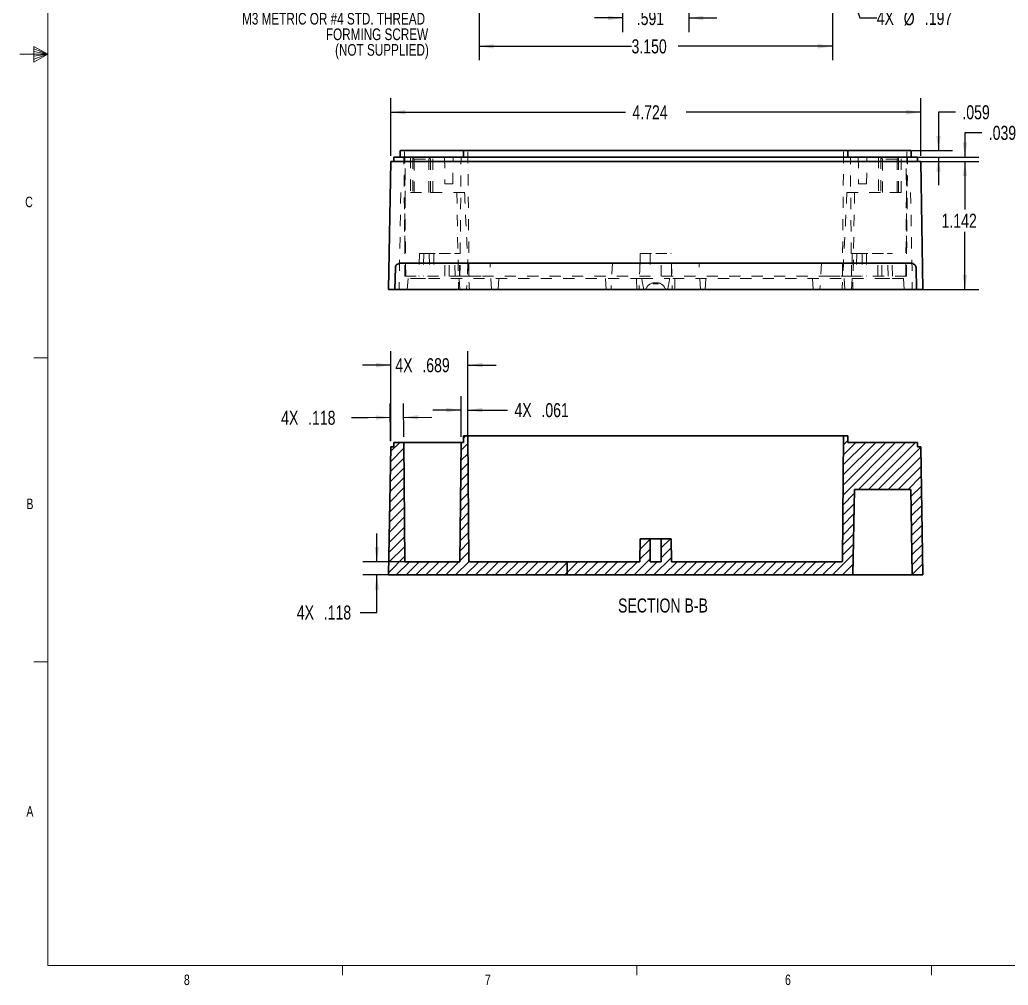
# Model space of a CAD drawing. Header units: inches. Extents: x 0.3 to 21.8, y 0.2 to 16.9.
# Drawn here: x 0.27 to 9.08, y 0.24 to 8.84 of the extents above; entities that cross this region are included whole.
import ezdxf

# ---------------------------------------------------------------- set-up
doc = ezdxf.new("R2010")
doc.units = ezdxf.units.IN
doc.header["$MEASUREMENT"] = 0
doc.linetypes.add('HIDDEN', pattern=[0.075, 0.05, -0.025])
doc.layers.add('SLD-0', color=7, linetype='Continuous')
doc.styles.add('SLDTEXTSTYLE1', font='TXT', dxfattribs={"width": 0.75})
doc.dimstyles.new('SLDDIMSTYLE3', dxfattribs={"dimtxt": 0.125, "dimasz": 0.13, "dimexe": 0, "dimexo": 0.0625, "dimgap": 0.03125, "dimtad": 0, "dimtih": 1, "dimtoh": 1, "dimdec": 3, "dimrnd": 1e-09, "dimzin": 12, "dimdsep": 46, "dimtxsty": 'SLDTEXTSTYLE1', "dimsah": 1, "dimcen": 0.09, "dimadec": 0, "dimazin": 3, "dimtfac": 1, "dimtdec": 3, "dimtofl": 0, "dimtmove": 0, "dimatfit": 3, "dimfxl": 0, "dimfrac": 2, "dimtolj": 1, "dimtzin": 12, "dimarcsym": 0})
doc.dimstyles.new('SLDDIMSTYLE4', dxfattribs={"dimtxt": 0.125, "dimasz": 0.13, "dimexe": 0, "dimexo": 0.0625, "dimgap": 0.03125, "dimtad": 0, "dimtih": 1, "dimtoh": 1, "dimdec": 3, "dimrnd": 1e-09, "dimzin": 12, "dimdsep": 46, "dimtxsty": 'SLDTEXTSTYLE1', "dimsah": 1, "dimcen": 0, "dimadec": 0, "dimazin": 3, "dimtfac": 1, "dimtdec": 3, "dimtofl": 0, "dimtmove": 0, "dimatfit": 3, "dimfxl": 0, "dimfrac": 2, "dimtolj": 1, "dimtzin": 12, "dimarcsym": 0})
doc.dimstyles.new('SLDDIMSTYLE5', dxfattribs={"dimtxt": 0.125, "dimasz": 0.13, "dimexe": 0, "dimexo": 0.0625, "dimgap": 0.03125, "dimtad": 0, "dimtih": 1, "dimtoh": 1, "dimdec": 3, "dimrnd": 1e-09, "dimzin": 12, "dimdsep": 46, "dimtxsty": 'SLDTEXTSTYLE1', "dimsah": 1, "dimcen": 0.09, "dimadec": 0, "dimazin": 3, "dimtfac": 1, "dimtdec": 3, "dimtmove": 0, "dimatfit": 0, "dimfxl": 0, "dimfrac": 2, "dimtolj": 1, "dimtzin": 12, "dimarcsym": 0})
doc.dimstyles.new('SLDDIMSTYLE6', dxfattribs={"dimtxt": 0.125, "dimasz": 0.13, "dimexe": 0, "dimexo": 0.0625, "dimgap": 0.03125, "dimtad": 0, "dimtih": 1, "dimtoh": 1, "dimdec": 3, "dimrnd": 1e-09, "dimzin": 4, "dimdsep": 46, "dimtxsty": 'SLDTEXTSTYLE1', "dimsah": 1, "dimcen": 0.09, "dimadec": 0, "dimazin": 1, "dimtfac": 1, "dimtdec": 3, "dimtofl": 0, "dimtmove": 0, "dimatfit": 3, "dimfxl": 0, "dimfrac": 2, "dimtolj": 1, "dimtzin": 12, "dimarcsym": 0})

# ---------------------------------------------------------------- blocks, each defined once
blk = doc.blocks.new('_D_13')
at = {"layer": 'SLD-0'}
for p, q in [((5.6457, 9.5502), (5.6457, 8.7317)), ((6.2362, 9.5502), (6.2362, 8.7317)), ((5.6457, 8.8567), (5.3957, 8.8567)), ((6.2362, 8.8567), (6.4862, 8.8567))]:
    blk.add_line(p, q, dxfattribs=at)
for points in [[(5.6457, 8.8567), (5.5157, 8.8767), (5.5157, 8.8367)], [(6.2362, 8.8567), (6.3662, 8.8367), (6.3662, 8.8767)]]:
    blk.add_solid(points, dxfattribs=at)
at = {"layer": 'SLD-0', "insert": (5.7718, 8.9187), "char_height": 0.125, "attachment_point": 1, "style": 'SLDTEXTSTYLE1'}
blk.add_mtext('.591', dxfattribs=at)
blk = doc.blocks.new('_D_15')
at = {"layer": 'SLD-0'}
for p, q in [((4.3662, 9.5502), (4.3662, 8.4794)), ((7.5158, 9.5502), (7.5158, 8.4794)), ((4.3662, 8.6044), (5.7256, 8.6044)), ((7.5158, 8.6044), (6.1412, 8.6044))]:
    blk.add_line(p, q, dxfattribs=at)
for points in [[(4.3662, 8.6044), (4.4962, 8.5844), (4.4962, 8.6244)], [(7.5158, 8.6044), (7.3858, 8.6244), (7.3858, 8.5844)]]:
    blk.add_solid(points, dxfattribs=at)
at = {"layer": 'SLD-0', "insert": (5.7256, 8.6663), "char_height": 0.125, "attachment_point": 1, "style": 'SLDTEXTSTYLE1'}
blk.add_mtext('3.150', dxfattribs=at)
blk = doc.blocks.new('_D_16')
at = {"layer": 'SLD-0'}
for p, q in [((7.5466, 9.5067), (7.7612, 8.8567)), ((7.7612, 8.8567), (7.9112, 8.8567))]:
    blk.add_line(p, q, dxfattribs=at)
blk.add_solid([(7.5466, 9.5067), (7.5684, 9.377), (7.6064, 9.3896)], dxfattribs=at)
at = {"layer": 'SLD-0', "char_height": 0.125, "attachment_point": 1, "style": 'SLDTEXTSTYLE1'}
for s, insert in [('4X', (7.9112, 8.9193)), ('%%c', (8.1513, 8.9174)), ('.197', (8.3398, 8.9193))]:
    blk.add_mtext(s, dxfattribs=dict(at, insert=insert))
blk = doc.blocks.new('SW_NOTE_5')
at = {"layer": 'SLD-0', "color": 0, "char_height": 0.104167, "attachment_point": 3, "style": 'SLDTEXTSTYLE1'}
for s, insert in [('8X PCB MOUNTING BOSSES USE EITHER', (-0.0298, 0.0841)), ('M3 METRIC OR #4 STD. THREAD', (-0.0585, -0.0547)), ('FORMING SCREW', (-0.0311, -0.1936)), ('(NOT SUPPLIED)', (-0.0249, -0.3325))]:
    blk.add_mtext(s, dxfattribs=dict(at, insert=insert))
blk = doc.blocks.new('_D_17')
at = {"layer": 'SLD-0'}
for p, q in [((8.3532, 7.5779), (8.8219, 7.5779)), ((8.6969, 7.5779), (8.6969, 7.1493)), ((8.6969, 6.4362), (8.6969, 6.9509)), ((8.2548, 6.4362), (8.8219, 6.4362))]:
    blk.add_line(p, q, dxfattribs=at)
for points in [[(8.6969, 7.5779), (8.6769, 7.4479), (8.7169, 7.4479)], [(8.6969, 6.4362), (8.7169, 6.5662), (8.6769, 6.5662)]]:
    blk.add_solid(points, dxfattribs=at)
at = {"layer": 'SLD-0', "insert": (8.4891, 7.112), "char_height": 0.125, "attachment_point": 1, "style": 'SLDTEXTSTYLE1'}
blk.add_mtext('1.142', dxfattribs=at)
blk = doc.blocks.new('_D_18')
at = {"layer": 'SLD-0'}
for p, q in [((8.8469, 7.8334), (8.6969, 7.8334)), ((8.6969, 7.8334), (8.6969, 7.6173)), ((3.6578, 7.6173), (8.8219, 7.6173)), ((3.6578, 7.5779), (8.8219, 7.5779)), ((8.6969, 7.5779), (8.6969, 7.3279))]:
    blk.add_line(p, q, dxfattribs=at)
for points in [[(8.6969, 7.6173), (8.7169, 7.7473), (8.6769, 7.7473)], [(8.6969, 7.5779), (8.6769, 7.4479), (8.7169, 7.4479)]]:
    blk.add_solid(points, dxfattribs=at)
at = {"layer": 'SLD-0', "insert": (8.9094, 7.8954), "char_height": 0.125, "attachment_point": 1, "style": 'SLDTEXTSTYLE1'}
blk.add_mtext('.039', dxfattribs=at)
blk = doc.blocks.new('_D_19')
at = {"layer": 'SLD-0'}
for p, q in [((8.6117, 8.0167), (8.4617, 8.0167)), ((8.4617, 8.0167), (8.4617, 7.6763)), ((8.228, 7.6763), (8.5867, 7.6763)), ((8.2923, 7.6173), (8.5071, 7.6173)), ((8.4617, 7.6173), (8.4617, 7.3673))]:
    blk.add_line(p, q, dxfattribs=at)
for points in [[(8.4617, 7.6763), (8.4817, 7.8063), (8.4417, 7.8063)], [(8.4617, 7.6173), (8.4417, 7.4873), (8.4817, 7.4873)]]:
    blk.add_solid(points, dxfattribs=at)
at = {"layer": 'SLD-0', "insert": (8.6742, 8.0787), "char_height": 0.125, "attachment_point": 1, "style": 'SLDTEXTSTYLE1'}
blk.add_mtext('.059', dxfattribs=at)
blk = doc.blocks.new('_D_20')
at = {"layer": 'SLD-0'}
for p, q in [((3.5788, 7.6279), (3.5788, 8.1417)), ((8.3032, 7.6279), (8.3032, 8.1417)), ((3.5788, 8.0167), (5.6707, 8.0167)), ((8.3032, 8.0167), (6.2112, 8.0167))]:
    blk.add_line(p, q, dxfattribs=at)
for points in [[(3.5788, 8.0167), (3.7088, 7.9967), (3.7088, 8.0367)], [(8.3032, 8.0167), (8.1732, 8.0367), (8.1732, 7.9967)]]:
    blk.add_solid(points, dxfattribs=at)
at = {"layer": 'SLD-0', "insert": (5.7332, 8.0787), "char_height": 0.125, "attachment_point": 1, "style": 'SLDTEXTSTYLE1'}
blk.add_mtext('4.724', dxfattribs=at)
blk = doc.blocks.new('_D_28')
at = {"layer": 'SLD-0'}
for p, q in [((3.5783, 5.0844), (3.5754, 5.421)), ((3.6964, 5.1238), (3.6938, 5.422)), ((3.3784, 5.2943), (3.2284, 5.2943)), ((3.5765, 5.296), (3.3784, 5.2943)), ((3.6949, 5.297), (3.9449, 5.2992))]:
    blk.add_line(p, q, dxfattribs=at)
for points in [[(3.5765, 5.296), (3.4463, 5.3148), (3.4467, 5.2749)], [(3.6949, 5.297), (3.8251, 5.2782), (3.8247, 5.3182)]]:
    blk.add_solid(points, dxfattribs=at)
at = {"layer": 'SLD-0', "char_height": 0.125, "attachment_point": 1, "style": 'SLDTEXTSTYLE1'}
for s, insert in [('4X', (2.6027, 5.3562)), ('.118', (2.8427, 5.3562))]:
    blk.add_mtext(s, dxfattribs=dict(at, insert=insert))
blk = doc.blocks.new('_D_29')
at = {"layer": 'SLD-0'}
for p, q in [((4.2057, 5.1238), (4.2057, 5.4873)), ((4.2669, 5.1829), (4.2669, 5.4873)), ((4.2057, 5.3623), (3.9557, 5.3623)), ((4.2669, 5.3623), (4.6199, 5.3623))]:
    blk.add_line(p, q, dxfattribs=at)
for points in [[(4.2057, 5.3623), (4.0757, 5.3823), (4.0757, 5.3423)], [(4.2669, 5.3623), (4.3969, 5.3423), (4.3969, 5.3823)]]:
    blk.add_solid(points, dxfattribs=at)
at = {"layer": 'SLD-0', "char_height": 0.125, "attachment_point": 1, "style": 'SLDTEXTSTYLE1'}
for s, insert in [('4X', (4.6824, 5.4242)), ('.061', (4.9224, 5.4242))]:
    blk.add_mtext(s, dxfattribs=dict(at, insert=insert))
blk = doc.blocks.new('_D_30')
at = {"layer": 'SLD-0'}
for p, q in [((3.4555, 4.0108), (3.4555, 4.2608)), ((4.1568, 4.0108), (3.3305, 4.0108)), ((4.1557, 3.8927), (3.3305, 3.8927)), ((3.4555, 3.5586), (3.4555, 3.8927)), ((3.3055, 3.5586), (3.4555, 3.5586))]:
    blk.add_line(p, q, dxfattribs=at)
for points in [[(3.4555, 4.0108), (3.4755, 4.1408), (3.4355, 4.1408)], [(3.4555, 3.8927), (3.4355, 3.7627), (3.4755, 3.7627)]]:
    blk.add_solid(points, dxfattribs=at)
at = {"layer": 'SLD-0', "char_height": 0.125, "attachment_point": 1, "style": 'SLDTEXTSTYLE1'}
for s, insert in [('4X', (2.7422, 3.6205)), ('.118', (2.9823, 3.6205))]:
    blk.add_mtext(s, dxfattribs=dict(at, insert=insert))
blk = doc.blocks.new('_D_31')
at = {"layer": 'SLD-0'}
for p, q in [((3.5788, 5.0844), (3.5788, 5.8878)), ((4.2677, 5.0844), (4.2677, 5.8878)), ((3.5788, 5.7628), (3.3288, 5.7628)), ((4.2677, 5.7628), (4.5177, 5.7628))]:
    blk.add_line(p, q, dxfattribs=at)
for points in [[(3.5788, 5.7628), (3.4488, 5.7828), (3.4488, 5.7428)], [(4.2677, 5.7628), (4.3977, 5.7428), (4.3977, 5.7828)]]:
    blk.add_solid(points, dxfattribs=at)
at = {"layer": 'SLD-0', "char_height": 0.125, "attachment_point": 1, "style": 'SLDTEXTSTYLE1'}
for s, insert in [('4X', (3.6208, 5.8247)), ('.689', (3.8609, 5.8247))]:
    blk.add_mtext(s, dxfattribs=dict(at, insert=insert))

msp = doc.modelspace()

# ---------------------------------------------------------------- hatches: boundary and pattern name
at = {"linetype": 'Continuous', "lineweight": 0}
h = msp.add_hatch(dxfattribs=at)
h.set_pattern_fill('ANSI31', scale=0.5, style=0)
edge = h.paths.add_edge_path(flags=0)
edge.add_line((4.0021133, 4.0108074), (4.0021133, 3.8926972))
edge.add_line((4.0021133, 3.8926972), (5.1524926, 3.8926972))
edge.add_line((5.1524926, 3.8926972), (5.1524926, 4.0108074))
edge.add_line((5.1524926, 4.0108074), (4.2865844, 4.0108074))
edge.add_arc((4.2865844, 4.0208074), 0.01, 180.5, 270, ccw=False)
edge.add_line((4.2765848, 4.0207202), (4.2668794, 5.1328547))
edge.add_line((4.2668794, 5.1328547), (4.22854, 5.1328547))
edge.add_line((4.22854, 5.1328547), (4.2280247, 5.0737995))
edge.add_line((4.2280247, 5.0737995), (4.2057383, 5.0737995))
edge.add_line((4.2057383, 5.0737995), (4.1964617, 4.0108074))
edge.add_line((4.1964617, 4.0108074), (4.0021133, 4.0108074))
h = msp.add_hatch(dxfattribs=at)
h.set_pattern_fill('ANSI31', scale=0.5, style=0)
edge = h.paths.add_edge_path(flags=0)
edge.add_line((5.1524926, 4.0108074), (5.1524926, 3.8926972))
edge.add_line((5.1524926, 3.8926972), (7.6981714, 3.8926972))
edge.add_line((7.6981714, 3.8926972), (7.7114706, 4.6546086))
edge.add_line((7.7114706, 4.6546086), (8.2148722, 4.6546086))
edge.add_line((8.2148722, 4.6546086), (8.2281714, 3.8926972))
edge.add_line((8.2281714, 3.8926972), (8.3231004, 3.8926972))
edge.add_line((8.3231004, 3.8926972), (8.3031714, 5.0344295))
edge.add_line((8.3031714, 5.0344295), (8.2741714, 5.0344295))
edge.add_line((8.2741714, 5.0344295), (8.2741714, 5.0737995))
edge.add_line((8.2741714, 5.0737995), (7.6539087, 5.0737995))
edge.add_line((7.6539087, 5.0737995), (7.6533933, 5.1328547))
edge.add_line((7.6533933, 5.1328547), (7.615054, 5.1328547))
edge.add_line((7.615054, 5.1328547), (7.6053485, 4.0207202))
edge.add_arc((7.5953489, 4.0208074), 0.01, 270, 359.5, ccw=False)
edge.add_line((7.5953489, 4.0108074), (6.0823354, 4.0108074))
edge.add_line((6.0823354, 4.0108074), (6.0787619, 4.2155318))
edge.add_line((6.0787619, 4.2155318), (5.9901793, 4.2155318))
edge.add_line((5.9901793, 4.2155318), (5.9901793, 4.0108074))
edge.add_line((5.9901793, 4.0108074), (5.8917541, 4.0108074))
edge.add_line((5.8917541, 4.0108074), (5.8917541, 4.2155318))
edge.add_line((5.8917541, 4.2155318), (5.8031714, 4.2155318))
edge.add_line((5.8031714, 4.2155318), (5.7995979, 4.0108074))
edge.add_line((5.7995979, 4.0108074), (5.1524926, 4.0108074))
h = msp.add_hatch(dxfattribs=at)
h.set_pattern_fill('ANSI31', scale=0.5, style=0)
h.paths.add_polyline_path([(3.5787619, 5.0344295), (3.5588329, 3.8926972), (4.0021133, 3.8926972), (4.0021133, 4.0108074), (3.7061488, 4.0108074), (3.6968722, 5.0737995), (3.6077619, 5.0737995), (3.6077619, 5.0344295)], flags=0)

# ---------------------------------------------------------------- linework, layer by layer
at = {"color": 7, "linetype": 'Continuous', "lineweight": 0}
for p, q in [((0.5228799, 16.6606007), (0.5228799, 0.4106007)), ((0.3988896, 8.6011412), (0.3988896, 8.4623307)), ((0.5228799, 8.5356007), (0.3988896, 8.6011412)), ((0.3988896, 8.5826752), (0.5228799, 8.5356007)), ((0.3988896, 8.5587246), (0.5228799, 8.5356007)), ((0.5228799, 8.5356007), (0.2728799, 8.5356007)), ((0.3988896, 8.4623307), (0.5228799, 8.5356007)), ((0.3988896, 8.4896366), (0.5228799, 8.5356007)), ((0.3988896, 8.5163506), (0.5228799, 8.5356007)), ((0.5228799, 5.8276007), (0.3978799, 5.8276007)), ((0.5228799, 3.1196007), (0.3978799, 3.1196007)), ((21.5228799, 0.4106007), (0.5228799, 0.4106007)), ((3.1478799, 0.4106007), (3.1478799, 0.3258015)), ((5.7728799, 0.4106007), (5.7728799, 0.3258015)), ((8.3978799, 0.4106007), (8.3978799, 0.3258015))]:
    msp.add_line(p, q, dxfattribs=at)
at = {"color": 7, "linetype": 'Continuous', "lineweight": 30}
for p, q in [((3.6645636, 7.6763373), (3.6640483, 7.6172822)), ((3.6645636, 7.6763373), (3.8317147, 7.6763373)), ((3.8317147, 7.6763373), (4.0021133, 7.6763373)), ((4.0021133, 7.6763373), (4.22854, 7.6763373)), ((4.22854, 7.6763373), (4.2280247, 7.6172822)), ((4.22854, 7.6763373), (4.3956911, 7.6763373)), ((4.3956911, 7.6763373), (7.4862423, 7.6763373)), ((7.4862423, 7.6763373), (7.6533933, 7.6763373)), ((7.6533933, 7.6763373), (7.6539087, 7.6172822)), ((7.6533933, 7.6763373), (7.87982, 7.6763373)), ((7.87982, 7.6763373), (8.0502186, 7.6763373)), ((8.0502186, 7.6763373), (8.2173697, 7.6763373)), ((8.2173697, 7.6763373), (8.217885, 7.6172822)), ((3.5588329, 6.4361798), (3.5787619, 7.5779121)), ((3.5787619, 7.5779121), (3.8543525, 7.5779121)), ((3.6077619, 7.6172822), (3.6077619, 7.5779121)), ((3.6077619, 7.6172822), (3.8543525, 7.6172822)), ((3.8543525, 7.6172822), (8.0275808, 7.6172822)), ((3.8543525, 7.5779121), (8.0275808, 7.5779121)), ((8.0275808, 7.6172822), (8.2741714, 7.6172822)), ((8.0275808, 7.5779121), (8.3031714, 7.5779121)), ((8.2741714, 7.6172822), (8.2741714, 7.5779121)), ((8.3231004, 6.4361798), (8.3031714, 7.5779121)), ((3.6203474, 6.6337173), (3.6171878, 6.4361798)), ((3.6760182, 6.6724003), (3.799262, 6.6724003)), ((3.799262, 6.6724003), (3.9480516, 6.6724003)), ((3.9480516, 6.6724003), (7.9338817, 6.6724003)), ((7.9338817, 6.6724003), (8.0826713, 6.6724003)), ((8.0826713, 6.6724003), (8.2059151, 6.6724003)), ((8.2615859, 6.6337173), (8.2647455, 6.4361798)), ((3.5588329, 6.4361798), (3.6171878, 6.4361798)), ((3.7579087, 6.4361798), (3.6171878, 6.4361798)), ((3.9480516, 6.4361798), (3.7579087, 6.4361798)), ((7.9338817, 6.4361798), (3.9480516, 6.4361798)), ((8.1240246, 6.4361798), (7.9338817, 6.4361798)), ((8.2647455, 6.4361798), (8.1240246, 6.4361798)), ((8.2647455, 6.4361798), (8.3231004, 6.4361798)), ((4.22854, 5.1328547), (4.2280247, 5.0737995)), ((4.22854, 5.1328547), (4.2668794, 5.1328547)), ((4.2765848, 4.0207202), (4.2668794, 5.1328547)), ((4.3956911, 5.1328547), (4.2668794, 5.1328547)), ((7.4862423, 5.1328547), (4.3956911, 5.1328547)), ((7.615054, 5.1328547), (7.4862423, 5.1328547)), ((7.615054, 5.1328547), (7.6053485, 4.0207202)), ((7.615054, 5.1328547), (7.6533933, 5.1328547)), ((7.6539087, 5.0737995), (7.6533933, 5.1328547)), ((3.5588329, 3.8926972), (3.5787619, 5.0344295)), ((3.5787619, 5.0344295), (3.6077619, 5.0344295)), ((3.6077619, 5.0737995), (3.6077619, 5.0344295)), ((3.6077619, 5.0737995), (3.6968722, 5.0737995)), ((3.7061488, 4.0108074), (3.6968722, 5.0737995)), ((4.2057383, 5.0737995), (3.6968722, 5.0737995)), ((4.1964617, 4.0108074), (4.2057383, 5.0737995)), ((4.2057383, 5.0737995), (4.2280247, 5.0737995)), ((7.6539087, 5.0737995), (8.2741714, 5.0737995)), ((8.2741714, 5.0344295), (8.2741714, 5.0737995)), ((8.2741714, 5.0344295), (8.3031714, 5.0344295)), ((8.3031714, 5.0344295), (8.3231004, 3.8926972)), ((7.6981714, 3.8926972), (7.7114706, 4.6546086)), ((7.7114706, 4.6546086), (8.2148722, 4.6546086)), ((8.2148722, 4.6546086), (8.2281714, 3.8926972)), ((5.8031714, 4.2155318), (5.7995979, 4.0108074)), ((5.8031714, 4.2155318), (5.8917541, 4.2155318)), ((5.8917541, 4.0108074), (5.8917541, 4.2155318)), ((5.9901793, 4.2155318), (5.8917541, 4.2155318)), ((5.9901793, 4.2155318), (5.9901793, 4.0108074)), ((5.9901793, 4.2155318), (6.0787619, 4.2155318)), ((6.0823354, 4.0108074), (6.0787619, 4.2155318)), ((3.7061488, 4.0108074), (4.0021133, 4.0108074)), ((4.0021133, 4.0108074), (4.1964617, 4.0108074)), ((4.2865844, 4.0108074), (5.1524926, 4.0108074)), ((5.1524926, 4.0108074), (5.1524926, 3.8926972)), ((5.1524926, 4.0108074), (5.7995979, 4.0108074)), ((5.8917541, 4.0108074), (5.9901793, 4.0108074)), ((6.0823354, 4.0108074), (7.5953489, 4.0108074)), ((3.5588329, 3.8926972), (4.0021133, 3.8926972)), ((4.0021133, 3.8926972), (5.1524926, 3.8926972)), ((5.1524926, 3.8926972), (7.6981714, 3.8926972)), ((7.6981714, 3.8926972), (8.0275808, 3.8926972)), ((8.0275808, 3.8926972), (8.2281714, 3.8926972)), ((8.2281714, 3.8926972), (8.3231004, 3.8926972))]:
    msp.add_line(p, q, dxfattribs=at)
at = {"color": 7, "linetype": 'HIDDEN', "lineweight": 0}
for p, q in [((3.7126084, 6.5642028), (3.702903, 7.6763373)), ((4.2765848, 6.5642028), (4.2668794, 7.6763373)), ((7.6053485, 6.5642028), (7.615054, 7.6763373)), ((8.1693249, 6.5642028), (8.1790303, 7.6763373)), ((3.7061488, 6.5542901), (3.6968722, 7.6172822)), ((3.7038722, 6.8151616), (3.7084159, 7.6172822)), ((3.7543525, 7.6172822), (3.7543525, 7.3022822)), ((3.7543525, 7.6172822), (3.7543525, 7.3022822)), ((3.7706911, 7.6172822), (3.7893919, 7.5985814)), ((3.7756123, 7.6123609), (3.7756123, 7.3022822)), ((3.7893919, 7.5985814), (3.9193131, 7.5985814)), ((3.7893919, 7.5985814), (3.7893919, 7.3022822)), ((3.9193131, 7.5985814), (3.9380139, 7.6172822)), ((3.9193131, 7.3022822), (3.9193131, 7.5985814)), ((3.9330926, 7.3022822), (3.9330926, 7.6123609)), ((3.9543525, 7.3022822), (3.9543525, 7.6172822)), ((3.9543525, 7.3022822), (3.9543525, 7.6172822)), ((4.0590997, 7.6172822), (4.0611941, 7.3772822)), ((4.1330052, 7.3772822), (4.1350997, 7.6172822)), ((4.1964617, 6.5542901), (4.2057383, 7.6172822)), ((7.6854716, 6.5542901), (7.676195, 7.6172822)), ((7.7468336, 7.6172822), (7.7489281, 7.3772822)), ((7.8207392, 7.3772822), (7.8228336, 7.6172822)), ((7.9275808, 7.6172822), (7.9275808, 7.3022822)), ((7.9275808, 7.6172822), (7.9275808, 7.3022822)), ((7.9439194, 7.6172822), (7.9626202, 7.5985814)), ((7.9488407, 7.6123609), (7.9488407, 7.3022822)), ((8.0925415, 7.5985814), (7.9626202, 7.5985814)), ((7.9626202, 7.5985814), (7.9626202, 7.3022822)), ((8.0925415, 7.5985814), (8.1112423, 7.6172822)), ((8.0925415, 7.3022822), (8.0925415, 7.5985814)), ((8.106321, 7.3022822), (8.106321, 7.6123609)), ((8.1275808, 7.3022822), (8.1275808, 7.6172822)), ((8.1275808, 7.3022822), (8.1275808, 7.6172822)), ((8.1780612, 6.8151616), (8.1735174, 7.6172822)), ((8.1757846, 6.5542901), (8.1850612, 7.6172822)), ((4.1330052, 7.3772822), (4.0611941, 7.3772822)), ((7.7489281, 7.3772822), (7.8207392, 7.3772822)), ((3.6688798, 7.3022822), (3.6537619, 6.4361798)), ((3.8543525, 7.3022822), (3.6688798, 7.3022822)), ((4.2374661, 7.3022822), (3.8543525, 7.3022822)), ((4.1686441, 7.3022822), (4.1837619, 6.4361798)), ((7.6444672, 7.3022822), (8.0275808, 7.3022822)), ((7.7132893, 7.3022822), (7.6981714, 6.4361798)), ((8.0275808, 7.3022822), (8.2130535, 7.3022822)), ((8.2130535, 7.3022822), (8.2281714, 6.4361798)), ((3.8346674, 6.7590145), (3.831094, 6.5542901)), ((3.8346674, 6.7590145), (3.8740375, 6.7590145)), ((3.8740375, 6.7590145), (3.8704641, 6.5542901)), ((3.8740375, 6.7590145), (4.0118328, 6.7590145)), ((3.9232501, 6.7590145), (3.9250367, 6.5542901)), ((3.9626202, 6.7590145), (3.9626202, 6.5542901)), ((4.0118328, 6.7590145), (4.1496281, 6.7590145)), ((4.0610454, 6.5542901), (4.0610454, 6.7590145)), ((4.0986289, 6.5542901), (4.1004155, 6.7590145)), ((4.1496281, 6.7590145), (4.1889982, 6.7590145)), ((4.1532016, 6.5542901), (4.1496281, 6.7590145)), ((4.1925716, 6.5542901), (4.1889982, 6.7590145)), ((5.8031714, 6.7590145), (5.7995979, 6.5542901)), ((5.8031714, 6.7590145), (5.9409667, 6.7590145)), ((5.8917541, 6.7590145), (5.8917541, 6.5542901)), ((5.9409667, 6.7590145), (6.0787619, 6.7590145)), ((5.9901793, 6.5542901), (5.9901793, 6.7590145)), ((6.0823354, 6.5542901), (6.0787619, 6.7590145)), ((7.6929352, 6.7590145), (7.6893617, 6.5542901)), ((7.7323052, 6.7590145), (7.6929352, 6.7590145)), ((7.7323052, 6.7590145), (7.7287318, 6.5542901)), ((7.7323052, 6.7590145), (7.8701005, 6.7590145)), ((7.7815178, 6.7590145), (7.7833044, 6.5542901)), ((7.8208879, 6.7590145), (7.8208879, 6.5542901)), ((7.8701005, 6.7590145), (8.0078958, 6.7590145)), ((7.9193131, 6.5542901), (7.9193131, 6.7590145)), ((7.9568966, 6.5542901), (7.9586832, 6.7590145)), ((8.0472659, 6.7590145), (8.0078958, 6.7590145)), ((8.0114693, 6.5542901), (8.0078958, 6.7590145)), ((8.0508394, 6.5542901), (8.0472659, 6.7590145)), ((4.2677383, 6.6724003), (4.2553585, 6.4361798)), ((4.4769685, 6.4361798), (4.4645887, 6.6724003)), ((5.5551399, 6.6724003), (5.5427601, 6.4361798)), ((6.3391732, 6.4361798), (6.3267934, 6.6724003)), ((7.4173446, 6.6724003), (7.4049648, 6.4361798)), ((7.6265748, 6.4361798), (7.614195, 6.6724003)), ((3.7061488, 6.5542901), (4.1964617, 6.5542901)), ((3.7336535, 6.534605), (3.7269312, 6.4361798)), ((3.854586, 6.534605), (3.7336535, 6.534605)), ((3.8876321, 6.534605), (3.854586, 6.534605)), ((5.815941, 6.534605), (3.8876321, 6.534605)), ((4.1902003, 6.534605), (4.1953585, 6.4361798)), ((4.1964617, 6.5542901), (4.2865844, 6.5542901)), ((4.2865844, 6.5542901), (4.3956911, 6.5542901)), ((4.3956911, 6.5542901), (7.4862423, 6.5542901)), ((4.5369685, 6.4361798), (4.5421267, 6.534605)), ((5.4936019, 6.534605), (5.4987601, 6.4361798)), ((5.815941, 6.534605), (6.0659923, 6.534605)), ((7.9943012, 6.534605), (6.0659923, 6.534605)), ((6.3831732, 6.4361798), (6.3883315, 6.534605)), ((7.3398066, 6.534605), (7.3449648, 6.4361798)), ((7.4862423, 6.5542901), (7.5953489, 6.5542901)), ((7.5953489, 6.5542901), (7.6854716, 6.5542901)), ((8.1757846, 6.5542901), (7.6854716, 6.5542901)), ((7.6865748, 6.4361798), (7.691733, 6.534605)), ((7.9943012, 6.534605), (8.0273473, 6.534605)), ((8.1482798, 6.534605), (8.0273473, 6.534605)), ((8.1482798, 6.534605), (8.1550022, 6.4361798)), ((5.9163397, 6.4961798), (5.9409667, 6.4961798)), ((5.9163397, 6.4961798), (5.918391, 6.4885243)), ((5.918391, 6.4885243), (5.9409667, 6.4885243)), ((5.9409667, 6.4961798), (5.9655936, 6.4961798)), ((5.9409667, 6.4885243), (5.9635423, 6.4885243)), ((5.9635423, 6.4885243), (5.9655936, 6.4961798))]:
    msp.add_line(p, q, dxfattribs=at)
for centre, radius, start, end in [((3.7226081, 6.5642901), 0.01, 180.5, 270), ((4.2865844, 6.5642901), 0.01, 180.5, 270), ((7.5953489, 6.5642901), 0.01, 270, 359.5), ((8.1593253, 6.5642901), 0.01, 270, 359.5), ((5.9409667, 6.4037339), 0.0956699, 104.91677972, 160.17523591), ((5.9409667, 6.4037339), 0.0956699, 19.82476409, 75.08322028)]:
    msp.add_arc(centre, radius, start, end, dxfattribs=at)
at = {"color": 7, "linetype": 'Continuous', "lineweight": 30}
for centre, start, end in [((4.2865844, 4.0208074), 180.5, 270), ((7.5953489, 4.0208074), 270, 359.5)]:
    msp.add_arc(centre, 0.01, start, end, dxfattribs=at)
at = {"color": 7, "linetype": 'HIDDEN', "lineweight": 0}
for points in [[(4.2374661, 7.3022822), (4.2436768, 7.1578844), (4.2502433, 7.013503), (4.2644454, 6.7247893), (4.2720653, 6.5804599), (4.2805964, 6.4361798)], [(7.6444672, 7.3022822), (7.6382565, 7.1578844), (7.63169, 7.013503), (7.6174879, 6.7247893), (7.609868, 6.5804599), (7.6013369, 6.4361798)]]:
    msp.add_open_spline(points, degree=3, knots=[0, 0, 0, 0, 0.5, 0.5, 1, 1, 1, 1], dxfattribs=at)
at = {"color": 7, "linetype": 'Continuous', "lineweight": 30}
for points, knots in [([(3.6203474, 6.6337173), (3.6204112, 6.6377091), (3.6214845, 6.641433), (3.6244788, 6.6477264), (3.6263463, 6.6503362), (3.6324504, 6.6573095), (3.6371235, 6.6607599), (3.6471671, 6.6664271), (3.6525929, 6.6685905), (3.6638835, 6.6715634), (3.6697962, 6.6724003), (3.6760182, 6.6724003)], [0, 0, 0, 0, 0.125, 0.125, 0.25, 0.25, 0.5, 0.5, 0.75, 0.75, 1, 1, 1, 1]), ([(8.2059151, 6.6724003), (8.2121321, 6.6724003), (8.2180461, 6.6715645), (8.2293467, 6.6685887), (8.2347763, 6.6664221), (8.2448093, 6.6607596), (8.2495021, 6.6572915), (8.2555947, 6.6503254), (8.2574705, 6.647692), (8.2604298, 6.641474), (8.2615223, 6.637697), (8.2615859, 6.6337173)], [0, 0, 0, 0, 0.25, 0.25, 0.5, 0.5, 0.75, 0.75, 0.875, 0.875, 1, 1, 1, 1])]:
    msp.add_open_spline(points, degree=3, knots=knots, dxfattribs=at)
at = {"color": 7, "linetype": 'HIDDEN', "lineweight": 0}
for points in [[(5.8002634, 6.6724003), (5.7980118, 6.5936616), (5.7958141, 6.5149213), (5.7936634, 6.4361798)], [(6.0816699, 6.6724003), (6.0839215, 6.5936616), (6.0861192, 6.5149213), (6.0882699, 6.4361798)], [(5.7699516, 6.534605), (5.7707234, 6.5017965), (5.7715005, 6.4689881), (5.7722831, 6.4361798)], [(5.815941, 6.534605), (5.8217399, 6.5017104), (5.8279155, 6.4688873), (5.8346991, 6.4361798)], [(6.0659923, 6.534605), (6.0601935, 6.5017104), (6.0540178, 6.4688873), (6.0472342, 6.4361798)], [(6.1119818, 6.534605), (6.1112099, 6.5017965), (6.1104328, 6.4689881), (6.1096503, 6.4361798)]]:
    msp.add_open_spline(points, degree=3, dxfattribs=at)

# ---------------------------------------------------------------- block references
at = {"layer": 'SLD-0'}
msp.add_blockref('SW_NOTE_5', (3.9437988, 8.9571227), dxfattribs=at)

# ---------------------------------------------------------------- texts
at = {"color": 7, "linetype": 'Continuous', "lineweight": 0, "char_height": 0.09375, "attachment_point": 1, "style": 'SLDTEXTSTYLE1'}
for s, insert in [('C', (0.3212314, 7.2642838)), ('B', (0.3322962, 4.5728824)), ('A', (0.3318597, 1.8323293)), ('8', (1.7357452, 0.3312242)), ('7', (4.4184654, 0.3317577)), ('6', (7.0933407, 0.3312242))]:
    msp.add_mtext(s, dxfattribs=dict(at, insert=insert))
at = {"layer": 'SLD-0', "insert": (6.0058762, 3.6830909), "char_height": 0.125, "attachment_point": 2, "style": 'SLDTEXTSTYLE1'}
msp.add_mtext('SECTION B-B', dxfattribs=at)

# ---------------------------------------------------------------- dimensions: what is measured, and where the dimension line sits
at = {"layer": 'SLD-0'}
dim = msp.add_diameter_dim_2p(p1=(7.4849202, 9.6936797), p2=(7.5466194, 9.5067484), text='4X <>', dimstyle='SLDDIMSTYLE4', dxfattribs=at)
dim.commit()
dim.dimension.update_dxf_attribs({"geometry": '_D_16', "text_midpoint": (8.2871066, 8.8567356), "dimtype": 163})
for base, p1, p2, dimstyle, picture, middle in [((4.3661635, 8.6044116), (7.5157698, 9.600214), (4.3661635, 9.600214), 'SLDDIMSTYLE6', '_D_15', (5.9334152, 8.6044116)), ((5.6456911, 8.8567356), (6.2362423, 9.600214), (5.6456911, 9.600214), 'SLDDIMSTYLE5', '_D_13', (5.9334152, 8.8567356)), ((3.5787619, 8.0167448), (8.3031714, 7.5779121), (3.5787619, 7.5779121), 'SLDDIMSTYLE3', '_D_20', (5.9409667, 8.0167448))]:
    dim = msp.add_linear_dim(base=base, p1=p1, p2=p2, dimstyle=dimstyle, dxfattribs=at)
    dim.commit()
    dim.dimension.update_dxf_attribs({"geometry": picture, "text_midpoint": middle, "dimtype": 160})
for base, p1, p2, dimstyle, picture, middle in [((8.4616956, 7.6763373), (8.178515, 7.6172822), (8.1779996, 7.6763373), 'SLDDIMSTYLE5', '_D_19', (8.4616956, 8.0167448)), ((8.6968722, 7.6172822), (3.6077619, 7.5779121), (3.6077619, 7.6172822), 'SLDDIMSTYLE5', '_D_18', (8.6968722, 7.8334134)), ((8.6968722, 6.4361798), (8.3031714, 7.5779121), (8.3031714, 6.4361798), 'SLDDIMSTYLE3', '_D_17', (8.6968722, 7.0500912))]:
    dim = msp.add_linear_dim(base=base, p1=p1, p2=p2, angle=90, dimstyle=dimstyle, dxfattribs=at)
    dim.commit()
    dim.dimension.update_dxf_attribs({"geometry": picture, "text_midpoint": middle, "dimtype": 160})
for base, p1, p2, picture, middle in [((3.5787619, 5.7627759), (4.2677383, 5.0344295), (3.5787619, 5.0344295), '_D_31', (3.902417, 5.7627759)), ((4.2057383, 5.3622993), (4.2668794, 5.1328547), (4.2057383, 5.0737995), '_D_29', (4.9639716, 5.3622993))]:
    dim = msp.add_linear_dim(base=base, p1=p1, p2=p2, text='4X <>', dimstyle='SLDDIMSTYLE5', dxfattribs=at)
    dim.commit()
    dim.dimension.update_dxf_attribs({"geometry": picture, "text_midpoint": middle, "dimtype": 160})
for base, p1, p2, angle, picture, middle in [((3.6949242, 5.2970189), (3.5787619, 5.0344295), (3.6968722, 5.0737995), 0.5, '_D_28', (3.378365, 5.2942563)), ((3.4555472, 4.0108074), (4.2057383, 3.8926972), (4.206769, 4.0108074), 90, '_D_30', (3.4555472, 3.5585894))]:
    dim = msp.add_linear_dim(base=base, p1=p1, p2=p2, angle=angle, text='4X <>', dimstyle='SLDDIMSTYLE5', dxfattribs=at)
    dim.commit()
    dim.dimension.update_dxf_attribs({"geometry": picture, "text_midpoint": middle, "dimtype": 160})

doc.saveas('drawing.dxf')
